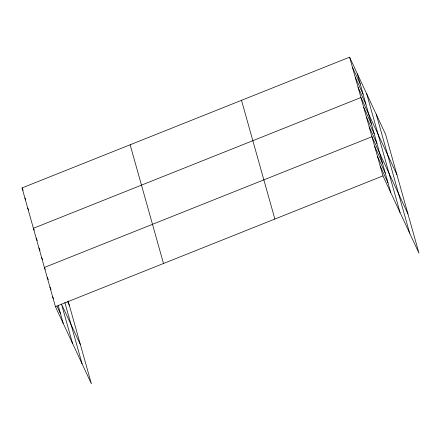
<?xml version="1.0" encoding="UTF-8"?>
<svg xmlns="http://www.w3.org/2000/svg" width="441" height="441" viewBox="0 0 441 441"><rect width="100%" height="100%" fill="white"/><g stroke="black" fill="none" stroke-linecap="round" stroke-linejoin="round"><path stroke-width="0.66" d="M68.146 301.054L91.403 383.824L55.412 306.638L22.05 187.921L349.597 57.176L385.588 134.362L418.95 253.079L382.959 175.893L349.597 57.176M55.412 306.638L382.959 175.893M352.431 67.264L360.22 83.972M355.264 77.357L363.059 94.06M358.103 87.445L365.892 104.153M396.933 174.724L360.936 97.538L33.395 228.284L34.26 230.141M363.693 107.334L371.482 124.037M366.443 117.13L374.233 133.832M369.194 126.92L376.983 143.628M407.942 213.902L371.95 136.716L44.403 267.461L45.269 269.319M374.701 146.511L382.49 163.214M377.452 156.301L385.241 173.01M380.208 166.097L387.997 182.806M22.05 187.921L23.202 190.396M24.883 198.015L25.749 199.867M27.722 208.102L28.588 209.96M67.638 301.732L69.386 305.47M36.145 238.079L37.298 240.554M38.896 247.875L40.054 250.35M41.652 257.671L42.518 259.523M80.394 344.647L61.497 304.13L72.511 343.302M47.154 277.257L48.312 279.732M49.91 287.052L51.062 289.528M52.661 296.848L53.526 298.7M56.988 306.126L60.45 313.551M376.278 114.401L409.645 233.118M366.692 93.839L400.053 212.556M357.386 73.879L390.748 192.596M241.503 100.322L274.87 219.039M130.139 144.775L163.501 263.492M64.849 302.487L82.098 363.869M58.251 305.718L63.201 323.347"/></g></svg>
